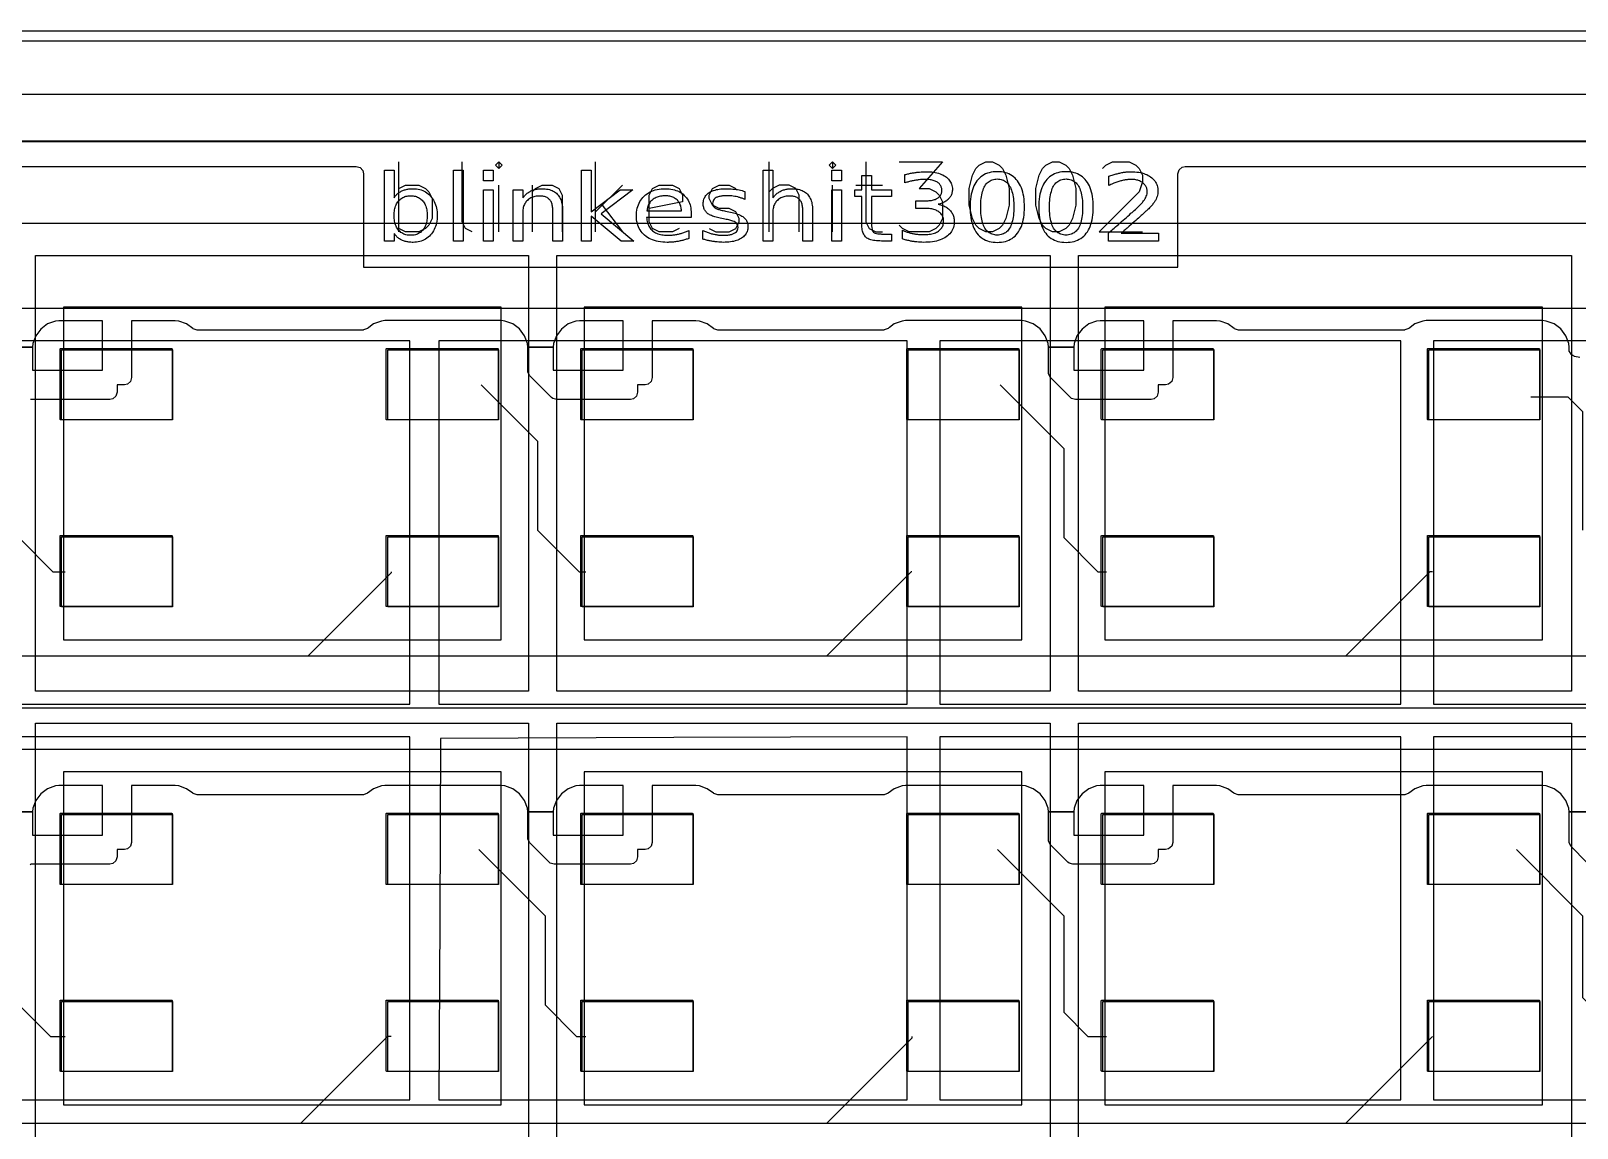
# Model space of a CAD drawing. Header units: millimetres. Extents: x -1.3 to 64.8, y -0.8 to 38.3.
# Drawn here: x 24.37 to 50.87, y 19.53 to 38.32 of the extents above; entities that cross this region are included whole.
import ezdxf

# ---------------------------------------------------------------- set-up
doc = ezdxf.new("R2010")
doc.units = ezdxf.units.MM
for name, color, linetype in [('border', 7, 'CONTINUOUS'), ('cut', 7, 'CONTINUOUS'), ('grid', 7, 'CONTINUOUS'), ('inner', 7, 'CONTINUOUS'), ('pcb', 7, 'CONTINUOUS'), ('stuffs', 7, 'CONTINUOUS'), ('Tobinner', 7, 'CONTINUOUS'), ('Topborder', 7, 'CONTINUOUS')]:
    doc.layers.add(name, color=color, linetype=linetype)

msp = doc.modelspace()

# ---------------------------------------------------------------- linework, layer by layer
at = {"layer": 'border', "color": 7}
msp.add_lwpolyline([(-0.069511, 37.23564), (62.43294, 37.23564), (62.43294, 0.31104), (-0.069511, 0.31104)], close=True, dxfattribs=at)
at = {"layer": 'cut', "color": 7}
msp.add_lwpolyline([(15.024196, 35.01991), (60.201652, 35.03441), (60.201652, 2.42957), (15.037168, 2.42957)], close=True, dxfattribs=at)
at = {"layer": 'grid', "color": 7}
for points in [[(15.026577, 35.02195), (15.026577, 2.42693), (60.196081, 2.42693), (60.196081, 35.02205)], [(24.450291, 34.47575), (32.899472, 34.47575), (32.899472, 27.01236), (24.450291, 27.01236)], [(33.385387, 34.47575), (41.836731, 34.47575), (41.836731, 27.01236), (33.385387, 27.01236)], [(42.323186, 34.47575), (50.772368, 34.47575), (50.772368, 27.01236), (42.323186, 27.01236)], [(24.450291, 26.46379), (32.899472, 26.46379), (32.899472, 19.00043), (24.450291, 19.00043)], [(33.385387, 26.46379), (41.836731, 26.46379), (41.836731, 19.00043), (33.385387, 19.00043)], [(42.323186, 26.46379), (50.772368, 26.46379), (50.772368, 19.00043), (42.323186, 19.00043)]]:
    msp.add_lwpolyline(points, close=True, dxfattribs=at)
at = {"layer": 'inner', "color": 7}
msp.add_lwpolyline([(1.277026, 18.83154), (1.277026, 36.42633), (31.3995, 36.42633), (61.521972, 36.42633), (61.521972, 18.83154), (61.521972, 1.23675), (31.3995, 1.23675), (1.277026, 1.23675)], close=True, dxfattribs=at)
at = {"layer": 'pcb', "color": 7}
for points in [[(1.1962, 36.4374), (61.5212, 36.4374)], [(30.6767, 34.87864), (30.6767, 36.07864)], [(31.9338, 34.87864), (31.8195, 34.93574), (31.7624, 35.05004), (31.7624, 36.07864)], [(32.391, 36.07864), (32.3338, 36.02144), (32.391, 35.96434), (32.4481, 36.02144), (32.391, 36.07864), (32.391, 35.96434)], [(34.0481, 34.87864), (34.0481, 36.07864)], [(37.0195, 34.87864), (37.0195, 36.07864)], [(38.1053, 36.07864), (38.0481, 36.02144), (38.1053, 35.96434), (38.1624, 36.02144), (38.1053, 36.07864), (38.1053, 35.96434)], [(38.6767, 36.07864), (38.6767, 35.05004), (38.7338, 34.93574), (38.8481, 34.87864), (38.9624, 34.87864)], [(39.2481, 36.07864), (39.991, 36.07864), (39.591, 35.62144), (39.7624, 35.62144), (39.8767, 35.56434), (39.9338, 35.50714), (39.991, 35.39284), (39.991, 35.10714), (39.9338, 34.99284), (39.8767, 34.93574), (39.7624, 34.87864), (39.4195, 34.87864), (39.3053, 34.93574), (39.2481, 34.99284)], [(42.7338, 35.96434), (42.791, 36.02144), (42.9053, 36.07864), (43.191, 36.07864), (43.3053, 36.02144), (43.3624, 35.96434), (43.4195, 35.85004), (43.4195, 35.73574), (43.3624, 35.56434), (42.6767, 34.87864), (43.4195, 34.87864)], [(1.8009, 35.99884), (29.946, 35.99884), (30.0131, 35.97914), (30.0588, 35.92634), (30.07, 35.87484), (30.07, 34.27134), (44.0262, 34.27134), (44.0262, 35.87484), (44.0459, 35.94184), (44.0987, 35.98764), (44.1502, 35.99884), (60.8769, 35.99884), (60.9439, 35.97914), (60.9897, 35.92634), (61.0009, 35.87484), (61.0009, 1.81784), (60.9812, 1.75084), (60.9284, 1.70504), (60.8769, 1.69384), (13.4529, 1.69384)], [(30.594902, 34.852588), (30.594902, 34.721338), (30.427605, 34.721338), (30.427605, 35.936963), (30.594902, 35.936963), (30.594902, 35.463527)], [(37.084228, 35.215873), (37.084228, 34.721342), (36.91693, 34.721342), (36.91693, 35.936967), (37.084228, 35.936967), (37.084228, 35.460405)], [(38.608897, 35.009619), (38.608897, 35.484619), (38.486816, 35.484619), (38.486816, 35.596338), (38.608897, 35.596338), (38.608897, 35.844776), (38.776195, 35.844777)], [(38.776195, 35.844777), (38.776195, 35.596339), (39.118928, 35.596339), (39.118928, 35.48462), (38.776195, 35.48462), (38.776195, 35.00962)], [(39.345005, 35.718215), (39.345005, 35.85884)], [(42.84288, 35.672113), (42.84288, 35.831488)], [(30.6767, 35.62144), (30.791, 35.67864), (31.0195, 35.67864), (31.1338, 35.62144), (31.191, 35.56434), (31.2481, 35.45004), (31.2481, 35.10714), (31.191, 34.99284), (31.1338, 34.93574), (31.0195, 34.87864), (30.791, 34.87864), (30.6767, 34.93574)], [(32.391, 34.87864), (32.391, 35.67864)], [(32.799608, 35.21587), (32.799608, 34.721339), (32.632311, 34.721339), (32.632311, 35.596339), (32.799608, 35.596339), (32.799608, 35.460402)], [(32.9624, 35.67864), (32.9624, 34.87864)], [(32.9624, 35.56434), (33.0195, 35.62144), (33.1338, 35.67864), (33.3053, 35.67864), (33.4195, 35.62144), (33.4767, 35.50714), (33.4767, 34.87864)], [(34.5053, 35.67864), (34.0481, 35.22144)], [(35.4767, 34.93574), (35.3624, 34.87864), (35.1338, 34.87864), (35.0195, 34.93574), (34.9624, 35.05004), (34.9624, 35.50714), (35.0195, 35.62144), (35.1338, 35.67864), (35.3624, 35.67864), (35.4767, 35.62144), (35.5338, 35.50714), (35.5338, 35.39284), (34.9624, 35.27864)], [(35.991, 34.93574), (36.1053, 34.87864), (36.3338, 34.87864), (36.4481, 34.93574), (36.5053, 35.05004), (36.5053, 35.10714), (36.4481, 35.22144), (36.3338, 35.27864), (36.1624, 35.27864), (36.0481, 35.33574), (35.991, 35.45004), (35.991, 35.50714), (36.0481, 35.62144), (36.1624, 35.67864), (36.3338, 35.67864), (36.4481, 35.62144)], [(36.604042, 35.570561), (36.604042, 35.434623)], [(37.5338, 34.87864), (37.5338, 35.50714), (37.4767, 35.62144), (37.3624, 35.67864), (37.191, 35.67864), (37.0767, 35.62144), (37.0195, 35.56434)], [(38.1053, 34.87864), (38.1053, 35.67864)], [(38.5053, 35.67864), (38.9624, 35.67864)], [(33.480555, 35.249464), (33.480555, 34.721339), (33.314162, 34.721339), (33.314162, 35.244777)], [(34.1624, 35.33574), (34.5053, 34.87864)], [(37.765176, 35.249467), (37.765176, 34.721342), (37.598783, 34.721342), (37.598783, 35.24478)], [(39.69497, 35.279928), (39.53762, 35.279928), (39.53762, 35.40962), (39.702204, 35.40962)], [(35.685263, 35.194777), (35.685263, 35.124467), (34.920217, 35.124467)], [(34.925636, 35.236182), (35.51887, 35.236967)], [(36.241415, 35.101806), (36.183535, 35.113526)], [(36.274875, 35.233053), (36.331845, 35.222113)], [(35.646378, 34.901815), (35.646378, 34.765877)], [(35.884215, 34.753358), (35.884215, 34.901796)], [(38.948015, 34.84165), (39.118929, 34.84165), (39.118929, 34.721337), (38.948015, 34.721337)], [(39.304308, 34.756494), (39.304308, 34.908838)], [(43.053581, 34.854152), (43.691119, 34.854152), (43.691119, 34.721339), (42.833833, 34.721339), (42.833833, 34.854152)], [(23.9629, 32.90514), (24.3962, 32.90514), (24.3962, 32.50734), (25.5961, 32.50734), (25.5961, 33.35734), (24.8483, 33.35734), (24.7888, 33.35094), (24.7888, 33.35094), (24.6541, 33.30074), (24.6541, 33.30074), (24.539, 33.21454), (24.539, 33.21454), (24.4528, 33.09944), (24.4528, 33.09944), (24.4026, 32.96474), (24.4026, 32.96474), (24.3962, 32.90514), (23.9629, 32.90514)], [(50.9113, 32.72794), (50.8225, 32.74554), (50.8165, 32.74734), (50.7922, 32.76334), (50.7664, 32.77674), (50.7634, 32.78224), (50.7584, 32.78574), (50.7465, 32.81224), (50.7322, 32.83744), (50.7312, 32.84704), (50.7302, 32.84954), (50.7307, 32.85254), (50.7287, 32.86604), (50.7287, 32.90524), (50.7287, 32.90524), (50.7227, 32.96484), (50.6724, 33.09964), (50.6724, 33.09964), (50.5862, 33.21484), (50.5862, 33.21484), (50.471, 33.30114), (50.471, 33.30114), (50.3361, 33.35144), (50.3361, 33.35144), (50.2765, 33.35784), (50.2765, 33.35784), (50.2765, 33.35784), (50.2765, 33.35784), (48.2808, 33.35784), (48.2808, 33.35784), (48.2212, 33.35144), (48.0863, 33.30114), (48.0863, 33.30114), (48.0059, 33.24094), (47.9976, 33.23474), (47.9807, 33.22204), (47.9152, 33.19764), (47.9064, 33.19734), (45.0621, 33.19734), (44.995, 33.21704), (44.9878, 33.22204), (44.8827, 33.30074), (44.8827, 33.30074), (44.748, 33.35094), (44.748, 33.35094), (44.6875, 33.35734), (43.9396, 33.35734), (43.9396, 32.38134), (43.92, 32.31434), (43.8672, 32.26854), (43.8157, 32.25734), (43.6896, 32.25734), (43.6896, 32.13134), (43.67, 32.06434), (43.6172, 32.01854), (43.5657, 32.00734), (42.2704, 32.00734), (42.2034, 32.02704), (42.1827, 32.04364), (41.8427, 32.38364), (41.8092, 32.44504), (41.8064, 32.47134), (41.8064, 32.90514), (42.2396, 32.90514), (42.2396, 32.50734), (43.4396, 32.50734), (43.4396, 33.35734), (42.6918, 33.35734), (42.6323, 33.35094), (42.6323, 33.35094), (42.4976, 33.30074), (42.4976, 33.30074), (42.3825, 33.21454), (42.3825, 33.21454), (42.2963, 33.09944), (42.2963, 33.09944), (42.2461, 32.96474), (42.2461, 32.96474), (42.2396, 32.90514), (41.8064, 32.90514), (41.8064, 32.90524), (41.8064, 32.90524), (41.8, 32.96484), (41.7497, 33.09964), (41.7497, 33.09964), (41.6634, 33.21484), (41.6634, 33.21484), (41.5482, 33.30114), (41.5482, 33.30114), (41.4134, 33.35144), (41.4134, 33.35144), (41.3538, 33.35784), (41.3538, 33.35784), (41.3538, 33.35784), (41.3538, 33.35784), (39.358, 33.35784), (39.358, 33.35784), (39.2984, 33.35144), (39.1636, 33.30114), (39.1636, 33.30114), (39.0831, 33.24094), (39.0748, 33.23474), (39.058, 33.22204), (38.9925, 33.19764), (38.9836, 33.19734), (36.1393, 33.19734), (36.0723, 33.21704), (36.065, 33.22204), (35.96, 33.30074), (35.96, 33.30074), (35.8253, 33.35094), (35.8253, 33.35094), (35.7657, 33.35734), (35.0179, 33.35734), (35.0179, 32.38134), (34.9982, 32.31434), (34.9454, 32.26854), (34.8939, 32.25734), (34.7679, 32.25734), (34.7679, 32.13134), (34.7482, 32.06434), (34.6954, 32.01854), (34.6439, 32.00734), (33.3804, 32.00734), (33.3134, 32.02704), (33.2927, 32.04364), (32.921, 32.41544), (32.8875, 32.47674), (32.8846, 32.50314), (32.8846, 32.90514), (33.3179, 32.90514), (33.3179, 32.50734), (34.5179, 32.50734), (34.5179, 33.35734), (33.7701, 33.35734), (33.7105, 33.35094), (33.7105, 33.35094), (33.5758, 33.30074), (33.5758, 33.30074), (33.4607, 33.21454), (33.4607, 33.21454), (33.3745, 33.09944), (33.3745, 33.09944), (33.3243, 32.96474), (33.3243, 32.96474), (33.3179, 32.90514), (32.8846, 32.90514), (32.8846, 32.90524), (32.8846, 32.90524), (32.8782, 32.96484), (32.8279, 33.09964), (32.8279, 33.09964), (32.7417, 33.21484), (32.7417, 33.21484), (32.6265, 33.30114), (32.6265, 33.30114), (32.4916, 33.35144), (32.4916, 33.35144), (32.432, 33.35784), (32.432, 33.35784), (32.432, 33.35784), (32.432, 33.35784), (30.4363, 33.35784), (30.4363, 33.35784), (30.3767, 33.35144), (30.2418, 33.30114), (30.2418, 33.30114), (30.1614, 33.24094), (30.1531, 33.23474), (30.1362, 33.22204), (30.0707, 33.19764), (30.0619, 33.19734), (27.2176, 33.19734), (27.1505, 33.21704), (27.1433, 33.22204), (27.0382, 33.30074), (27.0382, 33.30074), (26.9035, 33.35094), (26.9035, 33.35094), (26.844, 33.35734), (26.0961, 33.35734), (26.0961, 32.38134), (26.0765, 32.31434), (26.0237, 32.26854), (25.9721, 32.25734), (25.8461, 32.25734), (25.8461, 32.13134), (25.8265, 32.06434), (25.7737, 32.01854), (25.7221, 32.00734), (24.3634, 32.00734)], [(58.2504, 32.25734), (59.8504, 30.65734), (59.8504, 27.86334), (58.7074, 26.72034), (15.9084, 26.72034), (15.2734, 26.08534), (15.2734, 21.57304)], [(23.0714, 32.25734), (24.1634, 31.16534), (24.1634, 29.64134), (24.7474, 29.05734), (24.9571, 29.05734)], [(32.0884, 32.25734), (33.0534, 31.29234)], [(40.9784, 32.25734), (42.0704, 31.16534), (42.0704, 29.64134), (42.6544, 29.05734)], [(50.0714, 32.05434), (50.7064, 32.05434)], [(50.7064, 32.05434), (50.9604, 31.80034), (50.9604, 29.76834)], [(33.0534, 31.29234), (33.0534, 29.76834), (33.7644, 29.05734)], [(30.5452, 29.05734), (30.5452, 29.03804), (29.1164, 27.60934)], [(33.7644, 29.05734), (33.8789, 29.05734)], [(48.3886, 29.05734), (48.3444, 29.05734), (46.8964, 27.60934), (38.0064, 27.60934)], [(39.4544, 29.05734), (38.0064, 27.60934)], [(39.4669, 29.05734), (39.4544, 29.05734)], [(42.6544, 29.05734), (42.8007, 29.05734)], [(29.1164, 27.60934), (22.5124, 27.60934)], [(38.0064, 27.60934), (29.1164, 27.60934)], [(55.8624, 27.60934), (46.8964, 27.60934)], [(16.2499, 26.01984), (58.7764, 26.01984)], [(23.9629, 24.94654), (24.3962, 24.94654), (24.3962, 24.54864), (25.5961, 24.54864), (25.5961, 25.39864), (24.8483, 25.39864), (24.7888, 25.39224), (24.7888, 25.39224), (24.6541, 25.34204), (24.6541, 25.34204), (24.539, 25.25584), (24.539, 25.25584), (24.4528, 25.14074), (24.4528, 25.14074), (24.4026, 25.00604), (24.4026, 25.00604), (24.3962, 24.94654), (23.9629, 24.94654)], [(51.162, 24.94654), (50.7287, 24.94654), (50.7287, 24.94654), (50.7287, 24.94654), (50.7227, 25.00614), (50.6724, 25.14104), (50.6724, 25.14104), (50.5862, 25.25624), (50.5862, 25.25624), (50.471, 25.34244), (50.471, 25.34244), (50.3361, 25.39274), (50.3361, 25.39274), (50.2765, 25.39914), (50.2765, 25.39914), (50.2765, 25.39914), (50.2765, 25.39914), (48.2808, 25.39914), (48.2808, 25.39914), (48.2212, 25.39274), (48.0863, 25.34244), (48.0863, 25.34244), (47.9807, 25.26344), (47.9152, 25.23894), (47.9064, 25.23864), (45.0611, 25.23864), (44.994, 25.25834), (44.9868, 25.26344), (44.8817, 25.34204), (44.8817, 25.34204), (44.747, 25.39224), (44.747, 25.39224), (44.6875, 25.39864), (43.9396, 25.39864), (43.9396, 24.42264), (43.92, 24.35564), (43.8672, 24.30984), (43.8157, 24.29864), (43.6896, 24.29864), (43.6896, 24.17264), (43.67, 24.10564), (43.6172, 24.05984), (43.5657, 24.04864), (42.2281, 24.04864), (42.161, 24.06834), (42.1404, 24.08504), (41.8427, 24.38264), (41.8092, 24.44404), (41.8064, 24.47034), (41.8064, 24.94654), (42.2396, 24.94654), (42.2396, 24.54864), (43.4396, 24.54864), (43.4396, 25.39864), (42.6918, 25.39864), (42.6323, 25.39224), (42.6323, 25.39224), (42.4976, 25.34204), (42.4976, 25.34204), (42.3825, 25.25584), (42.3825, 25.25584), (42.2963, 25.14074), (42.2963, 25.14074), (42.2461, 25.00604), (42.2461, 25.00604), (42.2396, 24.94654), (41.8064, 24.94654), (41.8064, 24.94654), (41.8064, 24.94654), (41.8, 25.00614), (41.7497, 25.14104), (41.7497, 25.14104), (41.6634, 25.25624), (41.6634, 25.25624), (41.5482, 25.34244), (41.5482, 25.34244), (41.4134, 25.39274), (41.4134, 25.39274), (41.3538, 25.39914), (41.3538, 25.39914), (41.3538, 25.39914), (41.3538, 25.39914), (39.358, 25.39914), (39.358, 25.39914), (39.2984, 25.39274), (39.1636, 25.34244), (39.1636, 25.34244), (39.058, 25.26344), (38.9925, 25.23894), (38.9836, 25.23864), (36.1393, 25.23864), (36.0723, 25.25834), (36.065, 25.26344), (35.96, 25.34204), (35.96, 25.34204), (35.8253, 25.39224), (35.8253, 25.39224), (35.7657, 25.39864), (35.0179, 25.39864), (35.0179, 24.42264), (34.9982, 24.35564), (34.9454, 24.30984), (34.8939, 24.29864), (34.7679, 24.29864), (34.7679, 24.17264), (34.7482, 24.10564), (34.6954, 24.05984), (34.6439, 24.04864), (33.3381, 24.04864), (33.271, 24.06834), (33.2504, 24.08504), (32.921, 24.41444), (32.8875, 24.47574), (32.8846, 24.50214), (32.8846, 24.94654), (33.3179, 24.94654), (33.3179, 24.54864), (34.5179, 24.54864), (34.5179, 25.39864), (33.7701, 25.39864), (33.7105, 25.39224), (33.7105, 25.39224), (33.5758, 25.34204), (33.5758, 25.34204), (33.4607, 25.25584), (33.4607, 25.25584), (33.3745, 25.14074), (33.3745, 25.14074), (33.3243, 25.00604), (33.3243, 25.00604), (33.3179, 24.94654), (32.8846, 24.94654), (32.8846, 24.94654), (32.8846, 24.94654), (32.8782, 25.00614), (32.8279, 25.14104), (32.8279, 25.14104), (32.7417, 25.25624), (32.7417, 25.25624), (32.6265, 25.34244), (32.6265, 25.34244), (32.4916, 25.39274), (32.4916, 25.39274), (32.432, 25.39914), (32.432, 25.39914), (32.432, 25.39914), (32.432, 25.39914), (30.4363, 25.39914), (30.4363, 25.39914), (30.3767, 25.39274), (30.2418, 25.34244), (30.2418, 25.34244), (30.1362, 25.26344), (30.0707, 25.23894), (30.0619, 25.23864), (27.2176, 25.23864), (27.1505, 25.25834), (27.1433, 25.26344), (27.0382, 25.34204), (27.0382, 25.34204), (26.9035, 25.39224), (26.9035, 25.39224), (26.844, 25.39864), (26.0961, 25.39864), (26.0961, 24.42264), (26.0765, 24.35564), (26.0237, 24.30984), (25.9721, 24.29864), (25.8461, 24.29864), (25.8461, 24.17264), (25.8265, 24.10564), (25.7737, 24.05984), (25.7221, 24.04864), (24.3758, 24.04864), (24.3593, 24.03964)], [(51.0307, 24.08504), (50.7648, 24.35094), (50.7313, 24.41224), (50.7283, 24.43864), (50.7283, 24.94654), (51.1616, 24.94654)], [(23.0291, 24.29864), (24.1634, 23.16434), (24.1634, 21.64034), (24.7051, 21.09864), (24.9571, 21.09864)], [(32.0461, 24.29864), (33.1804, 23.16434), (33.1804, 21.64034), (33.7221, 21.09864), (33.8789, 21.09864)], [(40.9361, 24.29864), (42.0704, 23.16434)], [(49.8261, 24.29864), (50.9604, 23.16434), (50.9604, 21.76734), (51.6291, 21.09864)], [(42.0704, 23.16434), (42.0704, 21.51334)], [(42.0704, 21.51334), (42.4851, 21.09864), (42.8007, 21.09864)], [(39.4669, 21.09864), (39.4669, 21.06884), (38.0064, 19.60834), (28.9894, 19.60834)], [(30.5452, 21.09864), (30.4797, 21.09864), (28.9894, 19.60834)], [(48.3886, 21.09864), (48.3867, 21.09864), (46.8964, 19.60834), (38.0064, 19.60834)], [(28.9894, 19.60834), (22.5124, 19.60834)], [(56.2944, 19.60834), (46.8964, 19.60834)]]:
    msp.add_lwpolyline(points, dxfattribs=at)
for points in [[(40.7338, 36.07864), (40.8481, 36.07864), (40.9624, 36.02144), (41.0195, 35.96434), (41.0767, 35.85004), (41.1338, 35.62144), (41.1338, 35.33574), (41.0767, 35.10714), (41.0195, 34.99284), (40.9624, 34.93574), (40.8481, 34.87864), (40.7338, 34.87864), (40.6195, 34.93574), (40.5624, 34.99284), (40.5053, 35.10714), (40.4481, 35.33574), (40.4481, 35.62144), (40.5053, 35.85004), (40.5624, 35.96434), (40.6195, 36.02144)], [(41.8767, 36.07864), (41.991, 36.07864), (42.1053, 36.02144), (42.1624, 35.96434), (42.2195, 35.85004), (42.2767, 35.62144), (42.2767, 35.33574), (42.2195, 35.10714), (42.1624, 34.99284), (42.1053, 34.93574), (41.991, 34.87864), (41.8767, 34.87864), (41.7624, 34.93574), (41.7053, 34.99284), (41.6481, 35.10714), (41.591, 35.33574), (41.591, 35.62144), (41.6481, 35.85004), (41.7053, 35.96434), (41.7624, 36.02144)], [(31.609538, 35.936964), (31.775931, 35.936964), (31.775931, 34.721339), (31.609538, 34.721339)], [(32.12409, 35.936964), (32.290483, 35.936964), (32.290483, 35.754933), (32.12409, 35.754933)], [(33.806107, 35.936964), (33.973404, 35.936964), (33.973404, 35.218995), (34.46987, 35.596339), (34.682383, 35.596339), (34.145223, 35.186964), (34.704991, 34.721339), (34.487956, 34.721339), (33.973404, 35.148683), (33.973404, 34.721339), (33.806107, 34.721339)], [(38.097058, 35.936967), (38.263451, 35.936967), (38.263451, 35.754936), (38.097058, 35.754936)], [(40.93026, 35.908839)], [(40.93026, 35.783839)], [(42.108577, 35.908839)], [(42.108577, 35.783839)], [(32.12409, 35.596339), (32.290483, 35.596339), (32.290483, 34.721339), (32.12409, 34.721339)], [(36.604037, 35.570557)], [(38.097058, 35.596342), (38.263451, 35.596342), (38.263451, 34.721342), (38.097058, 34.721342)], [(33.480557, 35.249461)], [(37.765176, 35.249464)], [(39.914716, 35.350245)], [(31.161, 35.158058)], [(35.685263, 35.194781)], [(43.053586, 34.854136)], [(26.7898, 31.66974), (26.7891, 31.66594), (26.7869, 31.66264), (26.7837, 31.66054), (26.7798, 31.65974), (24.8799, 31.65974), (24.876, 31.66054), (24.8728, 31.66264), (24.8706, 31.66594), (24.8698, 31.66974), (24.8698, 32.86974), (24.8706, 32.87354), (24.8728, 32.87684), (24.876, 32.87894), (24.8799, 32.87974), (26.7798, 32.87974), (26.7837, 32.87894), (26.7869, 32.87684), (26.7891, 32.87354), (26.7898, 32.86974)], [(26.7961, 32.85734), (26.7961, 31.65734), (24.8962, 31.65734), (24.8962, 32.85734)], [(32.3778, 31.66974), (32.3771, 31.66594), (32.3749, 31.66264), (32.3717, 31.66054), (32.3679, 31.65974), (30.4678, 31.65974), (30.464, 31.66054), (30.4608, 31.66264), (30.4586, 31.66594), (30.4578, 31.66974), (30.4578, 32.86974), (30.4586, 32.87354), (30.4608, 32.87684), (30.464, 32.87894), (30.4678, 32.87974), (32.3679, 32.87974), (32.3717, 32.87894), (32.3749, 32.87684), (32.3771, 32.87354), (32.3778, 32.86974)], [(32.3842, 32.85734), (32.3842, 31.65734), (30.4841, 31.65734), (30.4841, 32.85734)], [(35.7116, 31.66974), (35.7108, 31.66594), (35.7087, 31.66264), (35.7054, 31.66054), (35.7016, 31.65974), (33.8016, 31.65974), (33.7978, 31.66054), (33.7945, 31.66264), (33.7924, 31.66594), (33.7916, 31.66974), (33.7916, 32.86974), (33.7924, 32.87354), (33.7945, 32.87684), (33.7978, 32.87894), (33.8016, 32.87974), (35.7016, 32.87974), (35.7054, 32.87894), (35.7087, 32.87684), (35.7108, 32.87354), (35.7116, 32.86974)], [(35.7179, 32.85734), (35.7179, 31.65734), (33.8179, 31.65734), (33.8179, 32.85734)], [(41.2996, 31.66974), (41.2988, 31.66594), (41.2967, 31.66264), (41.2934, 31.66054), (41.2896, 31.65974), (39.3896, 31.65974), (39.3858, 31.66054), (39.3825, 31.66264), (39.3804, 31.66594), (39.3796, 31.66974), (39.3796, 32.86974), (39.3804, 32.87354), (39.3825, 32.87684), (39.3858, 32.87894), (39.3896, 32.87974), (41.2896, 32.87974), (41.2934, 32.87894), (41.2967, 32.87684), (41.2988, 32.87354), (41.2996, 32.86974)], [(41.3059, 32.85734), (41.3059, 31.65734), (39.4059, 31.65734), (39.4059, 32.85734)], [(44.6333, 31.66974), (44.6326, 31.66594), (44.6304, 31.66264), (44.6272, 31.66054), (44.6233, 31.65974), (42.7233, 31.65974), (42.7195, 31.66054), (42.7163, 31.66264), (42.7141, 31.66594), (42.7134, 31.66974), (42.7134, 32.86974), (42.7141, 32.87354), (42.7163, 32.87684), (42.7195, 32.87894), (42.7233, 32.87974), (44.6233, 32.87974), (44.6272, 32.87894), (44.6304, 32.87684), (44.6326, 32.87354), (44.6333, 32.86974)], [(44.6396, 32.85734), (44.6396, 31.65734), (42.7396, 31.65734), (42.7396, 32.85734)], [(50.2213, 31.66974), (50.2206, 31.66594), (50.2184, 31.66264), (50.2152, 31.66054), (50.2113, 31.65974), (48.3114, 31.65974), (48.3075, 31.66054), (48.3043, 31.66264), (48.3021, 31.66594), (48.3013, 31.66974), (48.3013, 32.86974), (48.3021, 32.87354), (48.3043, 32.87684), (48.3075, 32.87894), (48.3114, 32.87974), (50.2113, 32.87974), (50.2152, 32.87894), (50.2184, 32.87684), (50.2206, 32.87354), (50.2213, 32.86974)], [(50.2276, 32.85734), (50.2276, 31.65734), (48.3277, 31.65734), (48.3277, 32.85734)], [(26.7898, 28.46974), (26.7891, 28.46594), (26.7869, 28.46264), (26.7837, 28.46054), (26.7798, 28.45974), (24.8799, 28.45974), (24.876, 28.46054), (24.8728, 28.46264), (24.8706, 28.46594), (24.8698, 28.46974), (24.8698, 29.66974), (24.8706, 29.67354), (24.8728, 29.67684), (24.876, 29.67894), (24.8799, 29.67974), (26.7798, 29.67974), (26.7837, 29.67894), (26.7869, 29.67684), (26.7891, 29.67354), (26.7898, 29.66974)], [(32.3778, 28.46974), (32.3771, 28.46594), (32.3749, 28.46264), (32.3717, 28.46054), (32.3679, 28.45974), (30.4678, 28.45974), (30.464, 28.46054), (30.4608, 28.46264), (30.4586, 28.46594), (30.4578, 28.46974), (30.4578, 29.66974), (30.4586, 29.67354), (30.4608, 29.67684), (30.464, 29.67894), (30.4678, 29.67974), (32.3679, 29.67974), (32.3717, 29.67894), (32.3749, 29.67684), (32.3771, 29.67354), (32.3778, 29.66974)], [(35.7116, 28.46974), (35.7108, 28.46594), (35.7087, 28.46264), (35.7054, 28.46054), (35.7016, 28.45974), (33.8016, 28.45974), (33.7978, 28.46054), (33.7945, 28.46264), (33.7924, 28.46594), (33.7916, 28.46974), (33.7916, 29.66974), (33.7924, 29.67354), (33.7945, 29.67684), (33.7978, 29.67894), (33.8016, 29.67974), (35.7016, 29.67974), (35.7054, 29.67894), (35.7087, 29.67684), (35.7108, 29.67354), (35.7116, 29.66974)], [(41.2996, 28.46974), (41.2988, 28.46594), (41.2967, 28.46264), (41.2934, 28.46054), (41.2896, 28.45974), (39.3896, 28.45974), (39.3858, 28.46054), (39.3825, 28.46264), (39.3804, 28.46594), (39.3796, 28.46974), (39.3796, 29.66974), (39.3804, 29.67354), (39.3825, 29.67684), (39.3858, 29.67894), (39.3896, 29.67974), (41.2896, 29.67974), (41.2934, 29.67894), (41.2967, 29.67684), (41.2988, 29.67354), (41.2996, 29.66974)], [(44.6333, 28.46974), (44.6326, 28.46594), (44.6304, 28.46264), (44.6272, 28.46054), (44.6233, 28.45974), (42.7233, 28.45974), (42.7195, 28.46054), (42.7163, 28.46264), (42.7141, 28.46594), (42.7134, 28.46974), (42.7134, 29.66974), (42.7141, 29.67354), (42.7163, 29.67684), (42.7195, 29.67894), (42.7233, 29.67974), (44.6233, 29.67974), (44.6272, 29.67894), (44.6304, 29.67684), (44.6326, 29.67354), (44.6333, 29.66974)], [(50.2213, 28.46974), (50.2206, 28.46594), (50.2184, 28.46264), (50.2152, 28.46054), (50.2113, 28.45974), (48.3114, 28.45974), (48.3075, 28.46054), (48.3043, 28.46264), (48.3021, 28.46594), (48.3013, 28.46974), (48.3013, 29.66974), (48.3021, 29.67354), (48.3043, 29.67684), (48.3075, 29.67894), (48.3114, 29.67974), (50.2113, 29.67974), (50.2152, 29.67894), (50.2184, 29.67684), (50.2206, 29.67354), (50.2213, 29.66974)], [(26.7961, 29.65734), (26.7961, 28.45734), (24.8962, 28.45734), (24.8962, 29.65734)], [(32.3842, 29.65734), (32.3842, 28.45734), (30.4841, 28.45734), (30.4841, 29.65734)], [(35.7179, 29.65734), (35.7179, 28.45734), (33.8179, 28.45734), (33.8179, 29.65734)], [(41.3059, 29.65734), (41.3059, 28.45734), (39.4059, 28.45734), (39.4059, 29.65734)], [(44.6396, 29.65734), (44.6396, 28.45734), (42.7396, 28.45734), (42.7396, 29.65734)], [(50.2276, 29.65734), (50.2276, 28.45734), (48.3277, 28.45734), (48.3277, 29.65734)], [(26.7898, 23.71104), (26.7891, 23.70724), (26.7869, 23.70404), (26.7837, 23.70184), (26.7798, 23.70104), (24.8799, 23.70104), (24.876, 23.70184), (24.8728, 23.70404), (24.8706, 23.70724), (24.8698, 23.71104), (24.8698, 24.91104), (24.8706, 24.91494), (24.8728, 24.91814), (24.876, 24.92034), (24.8799, 24.92104), (26.7798, 24.92104), (26.7837, 24.92034), (26.7869, 24.91814), (26.7891, 24.91494), (26.7898, 24.91104)], [(32.3778, 23.71104), (32.3771, 23.70724), (32.3749, 23.70404), (32.3717, 23.70184), (32.3679, 23.70104), (30.4678, 23.70104), (30.464, 23.70184), (30.4608, 23.70404), (30.4586, 23.70724), (30.4578, 23.71104), (30.4578, 24.91104), (30.4586, 24.91494), (30.4608, 24.91814), (30.464, 24.92034), (30.4678, 24.92104), (32.3679, 24.92104), (32.3717, 24.92034), (32.3749, 24.91814), (32.3771, 24.91494), (32.3778, 24.91104)], [(35.7116, 23.71104), (35.7108, 23.70724), (35.7087, 23.70404), (35.7054, 23.70184), (35.7016, 23.70104), (33.8016, 23.70104), (33.7978, 23.70184), (33.7945, 23.70404), (33.7924, 23.70724), (33.7916, 23.71104), (33.7916, 24.91104), (33.7924, 24.91494), (33.7945, 24.91814), (33.7978, 24.92034), (33.8016, 24.92104), (35.7016, 24.92104), (35.7054, 24.92034), (35.7087, 24.91814), (35.7108, 24.91494), (35.7116, 24.91104)], [(41.2996, 23.71104), (41.2988, 23.70724), (41.2967, 23.70404), (41.2934, 23.70184), (41.2896, 23.70104), (39.3896, 23.70104), (39.3858, 23.70184), (39.3825, 23.70404), (39.3804, 23.70724), (39.3796, 23.71104), (39.3796, 24.91104), (39.3804, 24.91494), (39.3825, 24.91814), (39.3858, 24.92034), (39.3896, 24.92104), (41.2896, 24.92104), (41.2934, 24.92034), (41.2967, 24.91814), (41.2988, 24.91494), (41.2996, 24.91104)], [(44.6333, 23.71104), (44.6326, 23.70724), (44.6304, 23.70404), (44.6272, 23.70184), (44.6233, 23.70104), (42.7233, 23.70104), (42.7195, 23.70184), (42.7163, 23.70404), (42.7141, 23.70724), (42.7134, 23.71104), (42.7134, 24.91104), (42.7141, 24.91494), (42.7163, 24.91814), (42.7195, 24.92034), (42.7233, 24.92104), (44.6233, 24.92104), (44.6272, 24.92034), (44.6304, 24.91814), (44.6326, 24.91494), (44.6333, 24.91104)], [(50.2213, 23.71104), (50.2206, 23.70724), (50.2184, 23.70404), (50.2152, 23.70184), (50.2113, 23.70104), (48.3114, 23.70104), (48.3075, 23.70184), (48.3043, 23.70404), (48.3021, 23.70724), (48.3013, 23.71104), (48.3013, 24.91104), (48.3021, 24.91494), (48.3043, 24.91814), (48.3075, 24.92034), (48.3114, 24.92104), (50.2113, 24.92104), (50.2152, 24.92034), (50.2184, 24.91814), (50.2206, 24.91494), (50.2213, 24.91104)], [(26.7961, 24.89864), (26.7961, 23.69864), (24.8962, 23.69864), (24.8962, 24.89864)], [(32.3842, 24.89864), (32.3842, 23.69864), (30.4841, 23.69864), (30.4841, 24.89864)], [(35.7179, 24.89864), (35.7179, 23.69864), (33.8179, 23.69864), (33.8179, 24.89864)], [(41.3059, 24.89864), (41.3059, 23.69864), (39.4059, 23.69864), (39.4059, 24.89864)], [(44.6396, 24.89864), (44.6396, 23.69864), (42.7396, 23.69864), (42.7396, 24.89864)], [(50.2276, 24.89864), (50.2276, 23.69864), (48.3277, 23.69864), (48.3277, 24.89864)], [(26.7898, 20.51104), (26.7891, 20.50724), (26.7869, 20.50404), (26.7837, 20.50184), (26.7798, 20.50104), (24.8799, 20.50104), (24.876, 20.50184), (24.8728, 20.50404), (24.8706, 20.50724), (24.8698, 20.51104), (24.8698, 21.71104), (24.8706, 21.71494), (24.8728, 21.71814), (24.876, 21.72034), (24.8799, 21.72104), (26.7798, 21.72104), (26.7837, 21.72034), (26.7869, 21.71814), (26.7891, 21.71494), (26.7898, 21.71104)], [(26.7961, 21.69864), (26.7961, 20.49864), (24.8962, 20.49864), (24.8962, 21.69864)], [(32.3778, 20.51104), (32.3771, 20.50724), (32.3749, 20.50404), (32.3717, 20.50184), (32.3679, 20.50104), (30.4678, 20.50104), (30.464, 20.50184), (30.4608, 20.50404), (30.4586, 20.50724), (30.4578, 20.51104), (30.4578, 21.71104), (30.4586, 21.71494), (30.4608, 21.71814), (30.464, 21.72034), (30.4678, 21.72104), (32.3679, 21.72104), (32.3717, 21.72034), (32.3749, 21.71814), (32.3771, 21.71494), (32.3778, 21.71104)], [(32.3842, 21.69864), (32.3842, 20.49864), (30.4841, 20.49864), (30.4841, 21.69864)], [(35.7116, 20.51104), (35.7108, 20.50724), (35.7087, 20.50404), (35.7054, 20.50184), (35.7016, 20.50104), (33.8016, 20.50104), (33.7978, 20.50184), (33.7945, 20.50404), (33.7924, 20.50724), (33.7916, 20.51104), (33.7916, 21.71104), (33.7924, 21.71494), (33.7945, 21.71814), (33.7978, 21.72034), (33.8016, 21.72104), (35.7016, 21.72104), (35.7054, 21.72034), (35.7087, 21.71814), (35.7108, 21.71494), (35.7116, 21.71104)], [(35.7179, 21.69864), (35.7179, 20.49864), (33.8179, 20.49864), (33.8179, 21.69864)], [(41.2996, 20.51104), (41.2988, 20.50724), (41.2967, 20.50404), (41.2934, 20.50184), (41.2896, 20.50104), (39.3896, 20.50104), (39.3858, 20.50184), (39.3825, 20.50404), (39.3804, 20.50724), (39.3796, 20.51104), (39.3796, 21.71104), (39.3804, 21.71494), (39.3825, 21.71814), (39.3858, 21.72034), (39.3896, 21.72104), (41.2896, 21.72104), (41.2934, 21.72034), (41.2967, 21.71814), (41.2988, 21.71494), (41.2996, 21.71104)], [(41.3059, 21.69864), (41.3059, 20.49864), (39.4059, 20.49864), (39.4059, 21.69864)], [(44.6333, 20.51104), (44.6326, 20.50724), (44.6304, 20.50404), (44.6272, 20.50184), (44.6233, 20.50104), (42.7233, 20.50104), (42.7195, 20.50184), (42.7163, 20.50404), (42.7141, 20.50724), (42.7134, 20.51104), (42.7134, 21.71104), (42.7141, 21.71494), (42.7163, 21.71814), (42.7195, 21.72034), (42.7233, 21.72104), (44.6233, 21.72104), (44.6272, 21.72034), (44.6304, 21.71814), (44.6326, 21.71494), (44.6333, 21.71104)], [(44.6396, 21.69864), (44.6396, 20.49864), (42.7396, 20.49864), (42.7396, 21.69864)], [(50.2213, 20.51104), (50.2206, 20.50724), (50.2184, 20.50404), (50.2152, 20.50184), (50.2113, 20.50104), (48.3114, 20.50104), (48.3075, 20.50184), (48.3043, 20.50404), (48.3021, 20.50724), (48.3013, 20.51104), (48.3013, 21.71104), (48.3021, 21.71494), (48.3043, 21.71814), (48.3075, 21.72034), (48.3114, 21.72104), (50.2113, 21.72104), (50.2152, 21.72034), (50.2184, 21.71814), (50.2206, 21.71494), (50.2213, 21.71104)], [(50.2276, 21.69864), (50.2276, 20.49864), (48.3277, 20.49864), (48.3277, 21.69864)]]:
    msp.add_lwpolyline(points, close=True, dxfattribs=at)
at = {"layer": 'pcb', "color": 3}
for points in [[(32.4276, 27.88894), (32.4276, 33.58894), (24.9276, 33.58894)], [(24.9276, 33.58894), (24.9276, 27.88894)], [(41.3493, 27.88894), (41.3493, 33.58894), (33.8493, 33.58894)], [(33.8493, 33.58894), (33.8493, 27.88894)], [(50.271, 27.88894), (50.271, 33.58894), (42.771, 33.58894)], [(42.771, 33.58894), (42.771, 27.88894)], [(24.9276, 27.88894), (32.4276, 27.88894)], [(33.8493, 27.88894), (41.3493, 27.88894)], [(42.771, 27.88894), (50.271, 27.88894)], [(32.4276, 19.93024), (32.4276, 25.63024), (24.9276, 25.63024)], [(24.9276, 25.63024), (24.9276, 19.93024)], [(41.3493, 19.93024), (41.3493, 25.63024), (33.8493, 25.63024)], [(33.8493, 25.63024), (33.8493, 19.93024)], [(50.271, 19.93024), (50.271, 25.63024), (42.771, 25.63024)], [(42.771, 25.63024), (42.771, 19.93024)], [(24.9276, 19.93024), (32.4276, 19.93024)], [(33.8493, 19.93024), (41.3493, 19.93024)], [(42.771, 19.93024), (50.271, 19.93024)]]:
    msp.add_lwpolyline(points, dxfattribs=at)
at = {"layer": 'pcb', "color": 7}
for points, knots in [([(39.345005, 35.85884), (39.36758, 35.864081), (39.411589, 35.874299), (39.476446, 35.886754), (39.538558, 35.896651), (39.598193, 35.903614), (39.655522, 35.907855), (39.736055, 35.909962), (39.835335, 35.903958), (39.947621, 35.877572), (40.039614, 35.832272), (40.110294, 35.771346), (40.153551, 35.693292), (40.164597, 35.61501), (40.157338, 35.545588), (40.135228, 35.488871), (40.098536, 35.439833), (40.048314, 35.399797), (39.986033, 35.368585), (39.93934, 35.356577), (39.914716, 35.350245)], [0, 0, 0, 0, 0.069522, 0.135525, 0.19808, 0.258169, 0.315594, 0.370471, 0.499807, 0.612886, 0.714151, 0.804723, 0.888536, 0.975865, 1.037562, 1.096288, 1.156166, 1.219139, 1.287344, 1.36345, 1.36345, 1.36345, 1.36345]), ([(39.702204, 35.40962), (39.729887, 35.410423), (39.781072, 35.411908), (39.851186, 35.426897), (39.907916, 35.451969), (39.950024, 35.488731), (39.975343, 35.536535), (39.982195, 35.590562), (39.975157, 35.645028), (39.948876, 35.694096), (39.905019, 35.731121), (39.847341, 35.757991), (39.775523, 35.773244), (39.706098, 35.77693), (39.642837, 35.774906), (39.589108, 35.770137), (39.532742, 35.762232), (39.473287, 35.750955), (39.410229, 35.736377), (39.367233, 35.724405), (39.345005, 35.718215)], [0, 0, 0, 0, 0.082953, 0.153377, 0.213738, 0.267161, 0.31789, 0.372294, 0.428112, 0.480185, 0.535197, 0.597298, 0.669365, 0.754038, 0.805307, 0.859167, 0.915775, 0.975991, 1.040657, 1.109872, 1.109872, 1.109872, 1.109872]), ([(40.93026, 35.908839), (40.977287, 35.90602), (41.066692, 35.900662), (41.189114, 35.845879), (41.284167, 35.754675), (41.351632, 35.630853), (41.390007, 35.476543), (41.40059, 35.303488), (41.390011, 35.130419), (41.35151, 34.976172), (41.284414, 34.852211), (41.189, 34.76099), (41.066648, 34.707974), (40.930231, 34.693792), (40.793696, 34.707988), (40.671182, 34.761063), (40.575129, 34.851894), (40.508699, 34.976319), (40.470434, 35.130435), (40.45997, 35.303488), (40.470437, 35.476526), (40.508577, 35.630706), (40.575375, 35.754992), (40.671068, 35.845805), (40.793655, 35.900651), (40.883195, 35.906018), (40.93026, 35.908839)], [0, 0, 0, 0, 0.140431, 0.266979, 0.392832, 0.52909, 0.684355, 0.866097, 1.047493, 1.202758, 1.339319, 1.464874, 1.591315, 1.731736, 1.872255, 1.998972, 2.124894, 2.26121, 2.416397, 2.597786, 2.77952, 2.934708, 3.07072, 3.196939, 3.323762, 3.464292, 3.464292, 3.464292, 3.464292]), ([(40.93026, 35.783839), (40.900916, 35.781607), (40.844224, 35.777294), (40.768094, 35.733056), (40.711196, 35.661693), (40.673018, 35.564432), (40.65109, 35.44239), (40.645093, 35.303487), (40.651078, 35.164577), (40.673132, 35.042568), (40.710969, 34.945251), (40.768191, 34.873814), (40.844279, 34.831116), (40.930398, 34.81984), (41.016491, 34.831074), (41.092768, 34.873686), (41.149413, 34.945516), (41.188027, 35.042431), (41.21026, 35.164572), (41.216373, 35.303487), (41.210248, 35.442394), (41.188142, 35.56457), (41.149186, 35.661429), (41.092864, 35.733184), (41.016547, 35.77734), (40.959732, 35.781619), (40.93026, 35.783839)], [0, 0, 0, 0, 0.08734, 0.168742, 0.255533, 0.356584, 0.478918, 0.626088, 0.772912, 0.895245, 0.996616, 1.083074, 1.164348, 1.251675, 1.339399, 1.420673, 1.506874, 1.60844, 1.730831, 1.87766, 2.024836, 2.147227, 2.248473, 2.33501, 2.416412, 2.504148, 2.504148, 2.504148, 2.504148]), ([(42.108577, 35.908839), (42.155604, 35.90602), (42.245008, 35.900662), (42.36743, 35.845879), (42.462483, 35.754675), (42.529949, 35.630853), (42.568324, 35.476543), (42.578907, 35.303488), (42.568328, 35.130419), (42.529826, 34.976172), (42.46273, 34.852212), (42.367317, 34.76099), (42.244965, 34.707974), (42.108548, 34.693792), (41.972013, 34.707988), (41.849498, 34.761063), (41.753446, 34.851894), (41.687016, 34.976319), (41.648751, 35.130435), (41.638287, 35.303488), (41.648754, 35.476526), (41.686894, 35.630706), (41.753692, 35.754992), (41.849385, 35.845805), (41.971972, 35.900651), (42.061512, 35.906018), (42.108577, 35.908839)], [0, 0, 0, 0, 0.14043, 0.266978, 0.392831, 0.529089, 0.684354, 0.866097, 1.047492, 1.202757, 1.339319, 1.464874, 1.591315, 1.731734, 1.872254, 1.998971, 2.124893, 2.261209, 2.416396, 2.597785, 2.779519, 2.934707, 3.070719, 3.196938, 3.323761, 3.464292, 3.464292, 3.464292, 3.464292]), ([(42.108577, 35.783839), (42.079233, 35.781607), (42.022541, 35.777294), (41.94641, 35.733056), (41.889512, 35.661693), (41.851334, 35.564432), (41.829406, 35.44239), (41.823409, 35.303487), (41.829394, 35.164577), (41.851448, 35.042568), (41.889285, 34.945251), (41.946507, 34.873814), (42.022596, 34.831116), (42.108715, 34.81984), (42.194807, 34.831074), (42.271084, 34.873686), (42.327729, 34.945516), (42.366343, 35.042431), (42.388576, 35.164572), (42.394689, 35.303487), (42.388564, 35.442394), (42.366458, 35.56457), (42.327502, 35.661429), (42.27118, 35.733184), (42.194864, 35.77734), (42.138048, 35.781619), (42.108577, 35.783839)], [0, 0, 0, 0, 0.087341, 0.168743, 0.255534, 0.356585, 0.478919, 0.626089, 0.772913, 0.895246, 0.996617, 1.083075, 1.164349, 1.251676, 1.3394, 1.420674, 1.506875, 1.608441, 1.730832, 1.87766, 2.024837, 2.147228, 2.248474, 2.335011, 2.416412, 2.504148, 2.504148, 2.504148, 2.504148]), ([(42.833833, 34.854152), (42.859702, 34.877179), (42.916872, 34.928067), (43.011269, 35.011087), (43.114979, 35.101666), (43.212414, 35.186979), (43.287976, 35.254213), (43.346402, 35.308283), (43.393254, 35.356006), (43.434519, 35.403711), (43.464805, 35.446863), (43.485305, 35.487274), (43.497559, 35.526653), (43.502206, 35.572596), (43.495173, 35.624243), (43.468422, 35.677484), (43.424842, 35.720285), (43.368998, 35.753114), (43.30164, 35.772429), (43.233924, 35.7774), (43.16874, 35.773966), (43.107935, 35.765219), (43.045004, 35.75079), (42.979801, 35.730251), (42.911818, 35.704208), (42.866369, 35.683049), (42.84288, 35.672113)], [0, 0, 0, 0, 0.1039, 0.22961, 0.377131, 0.516991, 0.618126, 0.680556, 0.755778, 0.818643, 0.8696, 0.913532, 0.954076, 0.99256, 1.051329, 1.10784, 1.168004, 1.232055, 1.30032, 1.376259, 1.434708, 1.495903, 1.560315, 1.62818, 1.700831, 1.778541, 1.778541, 1.778541, 1.778541]), ([(42.84288, 35.831488), (42.866795, 35.839511), (42.91327, 35.855103), (42.982086, 35.874343), (43.047574, 35.889595), (43.109683, 35.900553), (43.168278, 35.907281), (43.249785, 35.910377), (43.350436, 35.903277), (43.464864, 35.873918), (43.559211, 35.823631), (43.63153, 35.755852), (43.675657, 35.67044), (43.686096, 35.591967), (43.68162, 35.528872), (43.670917, 35.482737), (43.652633, 35.437253), (43.625002, 35.390338), (43.586412, 35.3402), (43.548951, 35.296104), (43.506078, 35.256475), (43.458133, 35.21276), (43.388342, 35.14996), (43.296253, 35.068496), (43.182342, 34.967678), (43.098948, 34.894138), (43.053586, 34.854136)], [0, 0, 0, 0, 0.075664, 0.147042, 0.214273, 0.277311, 0.336151, 0.391054, 0.521864, 0.637414, 0.742854, 0.839401, 0.930217, 1.0255, 1.072764, 1.119542, 1.166937, 1.219291, 1.282316, 1.356612, 1.392461, 1.457355, 1.551302, 1.674095, 1.826213, 2.007656, 2.007656, 2.007656, 2.007656]), ([(30.594902, 35.463527), (30.606988, 35.479888), (30.630689, 35.511973), (30.675773, 35.551025), (30.72701, 35.581169), (30.784929, 35.602448), (30.849629, 35.614916), (30.933674, 35.619763), (31.032653, 35.609373), (31.137078, 35.56573), (31.22241, 35.493285), (31.287773, 35.398826), (31.326521, 35.283731), (31.337496, 35.158057), (31.326521, 35.032383), (31.287773, 34.917288), (31.22241, 34.822828), (31.137078, 34.750386), (31.032652, 34.706731), (30.933681, 34.696383), (30.849642, 34.701129), (30.785019, 34.713417), (30.726792, 34.733995), (30.675822, 34.764829), (30.630723, 34.804032), (30.606992, 34.8362), (30.594902, 34.852588)], [0, 0, 0, 0, 0.060874, 0.119374, 0.177467, 0.238371, 0.303537, 0.374404, 0.490508, 0.598836, 0.708612, 0.821868, 0.939323, 1.06861, 1.197898, 1.315353, 1.42861, 1.538385, 1.646713, 1.762817, 1.833677, 1.898793, 1.959548, 2.017864, 2.076537, 2.137476, 2.137476, 2.137476, 2.137476]), ([(32.799608, 35.460402), (32.813138, 35.476939), (32.839583, 35.50926), (32.887162, 35.548929), (32.939356, 35.58019), (32.997198, 35.6019), (33.060353, 35.614863), (33.1401, 35.619409), (33.23001, 35.611975), (33.322038, 35.581148), (33.394767, 35.526838), (33.446135, 35.451179), (33.47605, 35.356064), (33.478983, 35.286701), (33.480557, 35.249461)], [0, 0, 0, 0, 0.06398, 0.125048, 0.184753, 0.245718, 0.30946, 0.377421, 0.484837, 0.578239, 0.664793, 0.752129, 0.848284, 0.959752, 0.959752, 0.959752, 0.959752]), ([(35.646378, 34.765877), (35.626392, 34.758921), (35.586435, 34.745014), (35.525072, 34.72852), (35.462872, 34.715248), (35.399835, 34.705674), (35.336107, 34.699962), (35.243096, 34.697122), (35.12615, 34.706006), (34.993759, 34.746285), (34.885251, 34.814739), (34.803885, 34.907798), (34.755346, 35.023225), (34.742121, 35.151691), (34.754922, 35.280804), (34.800197, 35.399575), (34.877124, 35.495775), (34.979606, 35.567429), (35.105153, 35.609648), (35.238065, 35.621304), (35.366326, 35.610551), (35.478311, 35.572469), (35.569127, 35.507377), (35.637405, 35.420743), (35.678853, 35.313147), (35.683057, 35.235521), (35.685263, 35.194781)], [0, 0, 0, 0, 0.063468, 0.126889, 0.190468, 0.254189, 0.318049, 0.382283, 0.533308, 0.667706, 0.79332, 0.913265, 1.032799, 1.16274, 1.2969, 1.418892, 1.538548, 1.660939, 1.788966, 1.931237, 2.058573, 2.172705, 2.28157, 2.389092, 2.499384, 2.621202, 2.621202, 2.621202, 2.621202]), ([(36.183535, 35.113526), (36.152122, 35.120011), (36.094634, 35.13188), (36.018887, 35.160111), (35.96009, 35.195338), (35.919288, 35.241602), (35.895714, 35.297731), (35.888723, 35.364089), (35.897851, 35.43538), (35.933741, 35.503152), (35.993391, 35.55529), (36.072736, 35.592205), (36.170685, 35.613621), (36.26208, 35.618372), (36.339833, 35.616594), (36.397781, 35.612763), (36.453264, 35.606318), (36.506129, 35.597215), (36.556345, 35.585735), (36.588356, 35.575547), (36.604037, 35.570557)], [0, 0, 0, 0, 0.09611, 0.175886, 0.241515, 0.299648, 0.357742, 0.421139, 0.498009, 0.569963, 0.645932, 0.731473, 0.829912, 0.944902, 1.005203, 1.06321, 1.119055, 1.172688, 1.224081, 1.27343, 1.27343, 1.27343, 1.27343]), ([(37.084228, 35.460405), (37.097758, 35.476942), (37.124203, 35.509263), (37.171782, 35.548932), (37.223976, 35.580193), (37.281818, 35.601903), (37.344973, 35.614866), (37.42472, 35.619412), (37.51463, 35.611978), (37.606658, 35.581151), (37.679386, 35.526841), (37.730754, 35.451182), (37.760669, 35.356067), (37.763601, 35.286704), (37.765176, 35.249464)], [0, 0, 0, 0, 0.06398, 0.125048, 0.184753, 0.245718, 0.30946, 0.377421, 0.484836, 0.578239, 0.664792, 0.752128, 0.848283, 0.959752, 0.959752, 0.959752, 0.959752]), ([(31.161, 35.158058), (31.159624, 35.190937), (31.157037, 35.252736), (31.131553, 35.338364), (31.088746, 35.407717), (31.031071, 35.460384), (30.958288, 35.491494), (30.877923, 35.500052), (30.797446, 35.49148), (30.72448, 35.460309), (30.666239, 35.408038), (30.623886, 35.338223), (30.599351, 35.252712), (30.592535, 35.158034), (30.59935, 35.063248), (30.623971, 34.977571), (30.665962, 34.907351), (30.724593, 34.855458), (30.797485, 34.824571), (30.877923, 34.816094), (30.958249, 34.824557), (31.030958, 34.855382), (31.089022, 34.907671), (31.131468, 34.977427), (31.157039, 35.063223), (31.159625, 35.125144), (31.161, 35.158058)], [0, 0, 0, 0, 0.098453, 0.185049, 0.264684, 0.340263, 0.415612, 0.497918, 0.580325, 0.65595, 0.731903, 0.811273, 0.897783, 0.996228, 1.094759, 1.181518, 1.261259, 1.336925, 1.412447, 1.494844, 1.577142, 1.652386, 1.727676, 1.807678, 1.894524, 1.993065, 1.993065, 1.993065, 1.993065]), ([(33.314162, 35.244777), (33.313189, 35.270201), (33.311389, 35.317246), (33.292905, 35.381479), (33.261, 35.432472), (33.214708, 35.468506), (33.155908, 35.488935), (33.084858, 35.494563), (33.00872, 35.487897), (32.935078, 35.463227), (32.875181, 35.420976), (32.830779, 35.36397), (32.803772, 35.293481), (32.801042, 35.242592), (32.799608, 35.21587)], [0, 0, 0, 0, 0.076123, 0.140859, 0.198156, 0.253631, 0.313354, 0.382222, 0.466126, 0.541159, 0.612467, 0.682777, 0.755035, 0.834931, 0.834931, 0.834931, 0.834931]), ([(35.51887, 35.236967), (35.517104, 35.261675), (35.51372, 35.309034), (35.486865, 35.374574), (35.443996, 35.427556), (35.38794, 35.467627), (35.319637, 35.491278), (35.241478, 35.497817), (35.16071, 35.491342), (35.084007, 35.469003), (35.020004, 35.430814), (34.970916, 35.37772), (34.937513, 35.3113), (34.929708, 35.261937), (34.925636, 35.236182)], [0, 0, 0, 0, 0.073943, 0.141733, 0.208649, 0.275994, 0.345762, 0.422726, 0.509767, 0.587593, 0.660355, 0.730485, 0.801841, 0.87969, 0.87969, 0.87969, 0.87969]), ([(36.604042, 35.434623), (36.588257, 35.441231), (36.556701, 35.454442), (36.507658, 35.469914), (36.457512, 35.482132), (36.406136, 35.4908), (36.353562, 35.496011), (36.292813, 35.497872), (36.228554, 35.495313), (36.165625, 35.485112), (36.115671, 35.467748), (36.078722, 35.441671), (36.056415, 35.406283), (36.050664, 35.368982), (36.055305, 35.334664), (36.071255, 35.306696), (36.098801, 35.283311), (36.141768, 35.265451), (36.20153, 35.247989), (36.248342, 35.238456), (36.274875, 35.233053)], [0, 0, 0, 0, 0.051315, 0.102586, 0.154077, 0.206051, 0.258759, 0.312443, 0.388292, 0.451344, 0.503091, 0.545732, 0.584421, 0.625105, 0.656484, 0.68665, 0.719411, 0.763014, 0.825057, 0.906232, 0.906232, 0.906232, 0.906232]), ([(37.598783, 35.24478), (37.59781, 35.270204), (37.59601, 35.317249), (37.577526, 35.381482), (37.545621, 35.432475), (37.499329, 35.468509), (37.440529, 35.488938), (37.369479, 35.494566), (37.293341, 35.487899), (37.219698, 35.46323), (37.159801, 35.420979), (37.115399, 35.363973), (37.088392, 35.293484), (37.085662, 35.242595), (37.084228, 35.215873)], [0, 0, 0, 0, 0.076123, 0.140859, 0.198156, 0.253631, 0.313354, 0.382222, 0.466126, 0.54116, 0.612467, 0.682778, 0.755036, 0.834932, 0.834932, 0.834932, 0.834932]), ([(39.914721, 35.350245), (39.942061, 35.344009), (39.994148, 35.332128), (40.06408, 35.297852), (40.120465, 35.252083), (40.162895, 35.196328), (40.188414, 35.130851), (40.196645, 35.04841), (40.184468, 34.954644), (40.13618, 34.859835), (40.055293, 34.786397), (39.947434, 34.734222), (39.814185, 34.704201), (39.698113, 34.697357), (39.607363, 34.699795), (39.548792, 34.704798), (39.489252, 34.713191), (39.428537, 34.724199), (39.366654, 34.73849), (39.325323, 34.750426), (39.304308, 34.756494)], [0, 0, 0, 0, 0.083911, 0.159868, 0.231278, 0.300022, 0.367716, 0.4392, 0.546714, 0.646872, 0.751622, 0.868574, 1.002553, 1.158849, 1.216148, 1.274835, 1.335085, 1.396472, 1.459905, 1.525515, 1.525515, 1.525515, 1.525515]), ([(39.304308, 34.908838), (39.321588, 34.9007), (39.356587, 34.884219), (39.412414, 34.865222), (39.471037, 34.850144), (39.532183, 34.839378), (39.595348, 34.832885), (39.673277, 34.830372), (39.759968, 34.834821), (39.848945, 34.853234), (39.920361, 34.885538), (39.973882, 34.931571), (40.005811, 34.992308), (40.014328, 35.05876), (40.006127, 35.123911), (39.976361, 35.181032), (39.927093, 35.225136), (39.862719, 35.257691), (39.783282, 35.276914), (39.725795, 35.278876), (39.69497, 35.279928)], [0, 0, 0, 0, 0.057264, 0.11598, 0.176573, 0.238719, 0.302055, 0.366901, 0.472504, 0.561781, 0.637918, 0.705339, 0.769616, 0.838927, 0.903324, 0.963852, 1.027742, 1.098477, 1.17837, 1.270736, 1.270736, 1.270736, 1.270736]), ([(34.920217, 35.124467), (34.924044, 35.093701), (34.9313, 35.035365), (34.966912, 34.956591), (35.021187, 34.893994), (35.094411, 34.850429), (35.183282, 34.825074), (35.268837, 34.819223), (35.344831, 34.822062), (35.406815, 34.828761), (35.467719, 34.840197), (35.5279, 34.85609), (35.587813, 34.876284), (35.626731, 34.89325), (35.646378, 34.901815)], [0, 0, 0, 0, 0.092588, 0.175559, 0.255174, 0.337422, 0.427405, 0.530055, 0.593297, 0.655462, 0.716894, 0.779022, 0.842068, 0.90634, 0.90634, 0.90634, 0.90634]), ([(36.331845, 35.222113), (36.367641, 35.214699), (36.432624, 35.201239), (36.517853, 35.171006), (36.582501, 35.133789), (36.627863, 35.086393), (36.653606, 35.02769), (36.661357, 34.959435), (36.650842, 34.886233), (36.610308, 34.817768), (36.545049, 34.764711), (36.459809, 34.725513), (36.355463, 34.702883), (36.261613, 34.697569), (36.183928, 34.699762), (36.127176, 34.704486), (36.068987, 34.712476), (36.009023, 34.722892), (35.947163, 34.736424), (35.905506, 34.74763), (35.884215, 34.753358)], [0, 0, 0, 0, 0.109578, 0.198925, 0.27021, 0.331474, 0.392324, 0.458906, 0.535533, 0.609928, 0.691744, 0.784111, 0.88901, 1.010143, 1.065229, 1.122092, 1.18089, 1.241379, 1.304639, 1.370778, 1.370778, 1.370778, 1.370778]), ([(35.884215, 34.901796), (35.904506, 34.893076), (35.944425, 34.87592), (36.00521, 34.855221), (36.065255, 34.838566), (36.125009, 34.82738), (36.184242, 34.820496), (36.247792, 34.818093), (36.31204, 34.820938), (36.373215, 34.83175), (36.42275, 34.850196), (36.459861, 34.876873), (36.483128, 34.911944), (36.489197, 34.950733), (36.484475, 34.987502), (36.468312, 35.019448), (36.439071, 35.045791), (36.392224, 35.066019), (36.325031, 35.085211), (36.271843, 35.095767), (36.241415, 35.101806)], [0, 0, 0, 0, 0.066234, 0.130305, 0.19247, 0.253016, 0.312484, 0.371206, 0.443651, 0.505018, 0.556893, 0.600965, 0.639977, 0.679667, 0.716052, 0.749714, 0.784733, 0.831774, 0.901345, 0.994351, 0.994351, 0.994351, 0.994351]), ([(38.948015, 34.721337), (38.909501, 34.722332), (38.840611, 34.724113), (38.749728, 34.743151), (38.679623, 34.777826), (38.635635, 34.838081), (38.612259, 34.917355), (38.610095, 34.976743), (38.608897, 35.009619)], [0, 0, 0, 0, 0.115353, 0.206332, 0.277267, 0.344049, 0.423419, 0.521846, 0.521846, 0.521846, 0.521846]), ([(38.776195, 35.00962), (38.776736, 34.988602), (38.777682, 34.951835), (38.78733, 34.904454), (38.807374, 34.869268), (38.843934, 34.852165), (38.891004, 34.842957), (38.9274, 34.842123), (38.948015, 34.84165)], [0, 0, 0, 0, 0.062957, 0.110128, 0.144422, 0.179431, 0.226657, 0.288345, 0.288345, 0.288345, 0.288345])]:
    msp.add_open_spline(points, degree=3, knots=knots, dxfattribs=at)
at = {"layer": 'stuffs', "color": 7}
for points in [[(13.630998, 19.66879), (13.630998, 33.57205), (35.341228, 33.57205), (57.051459, 33.57205), (57.051459, 19.66879), (57.051459, 5.76553), (35.341228, 5.76553), (13.630998, 5.76553)], [(30.862327, 29.90184), (30.862327, 33.01218), (26.849979, 33.01218), (22.837628, 33.01218), (22.837628, 29.90184), (22.837628, 26.79149), (26.849979, 26.79149), (30.862327, 26.79149)], [(39.38468, 29.90184), (39.38468, 33.01218), (35.372332, 33.01218), (31.359984, 33.01218), (31.359984, 29.90184), (31.359984, 26.79149), (35.372332, 26.79149), (39.38468, 26.79149)], [(47.844827, 29.90184), (47.844827, 33.01218), (43.894685, 33.01218), (39.944544, 33.01218), (39.944544, 29.90184), (39.944544, 26.79149), (43.894685, 26.79149), (47.844827, 26.79149)], [(56.491596, 29.90184), (56.491596, 33.01218), (52.448143, 33.01218), (48.404691, 33.01218), (48.404691, 29.90184), (48.404691, 26.79149), (52.448143, 26.79149), (56.491596, 26.79149)], [(30.862327, 23.1213), (30.862327, 26.23165), (26.849979, 26.23165), (22.837628, 26.23165), (22.837628, 23.1213), (22.837628, 20.01095), (26.849979, 20.01095), (30.862327, 20.01095)], [(39.38468, 23.12183), (39.38468, 26.23263), (35.387884, 26.21663), (31.391086, 26.20063), (31.374946, 23.10583), (31.358806, 20.01103), (35.371733, 20.01103), (39.384663, 20.01103)], [(47.844827, 23.1213), (47.844827, 26.23165), (43.894685, 26.23165), (39.944544, 26.23165), (39.944544, 23.1213), (39.944544, 20.01095), (43.894685, 20.01095), (47.844827, 20.01095)], [(56.491596, 23.1213), (56.491596, 26.23165), (52.448143, 26.23165), (48.404691, 26.23165), (48.404691, 23.1213), (48.404691, 20.01095), (52.448143, 20.01095), (56.491596, 20.01095)]]:
    msp.add_lwpolyline(points, close=True, dxfattribs=at)
at = {"layer": 'Tobinner', "color": 7}
msp.add_lwpolyline([(-1.227659, 38.15188), (63.566853, 38.15188), (63.566853, -0.6052), (-1.227659, -0.6052)], close=True, dxfattribs=at)
at = {"layer": 'Topborder', "color": 7}
msp.add_lwpolyline([(-1.282258, 38.3192), (64.778044, 38.3192), (64.778044, -0.77252), (-1.282258, -0.77252)], close=True, dxfattribs=at)

doc.saveas('drawing.dxf')
